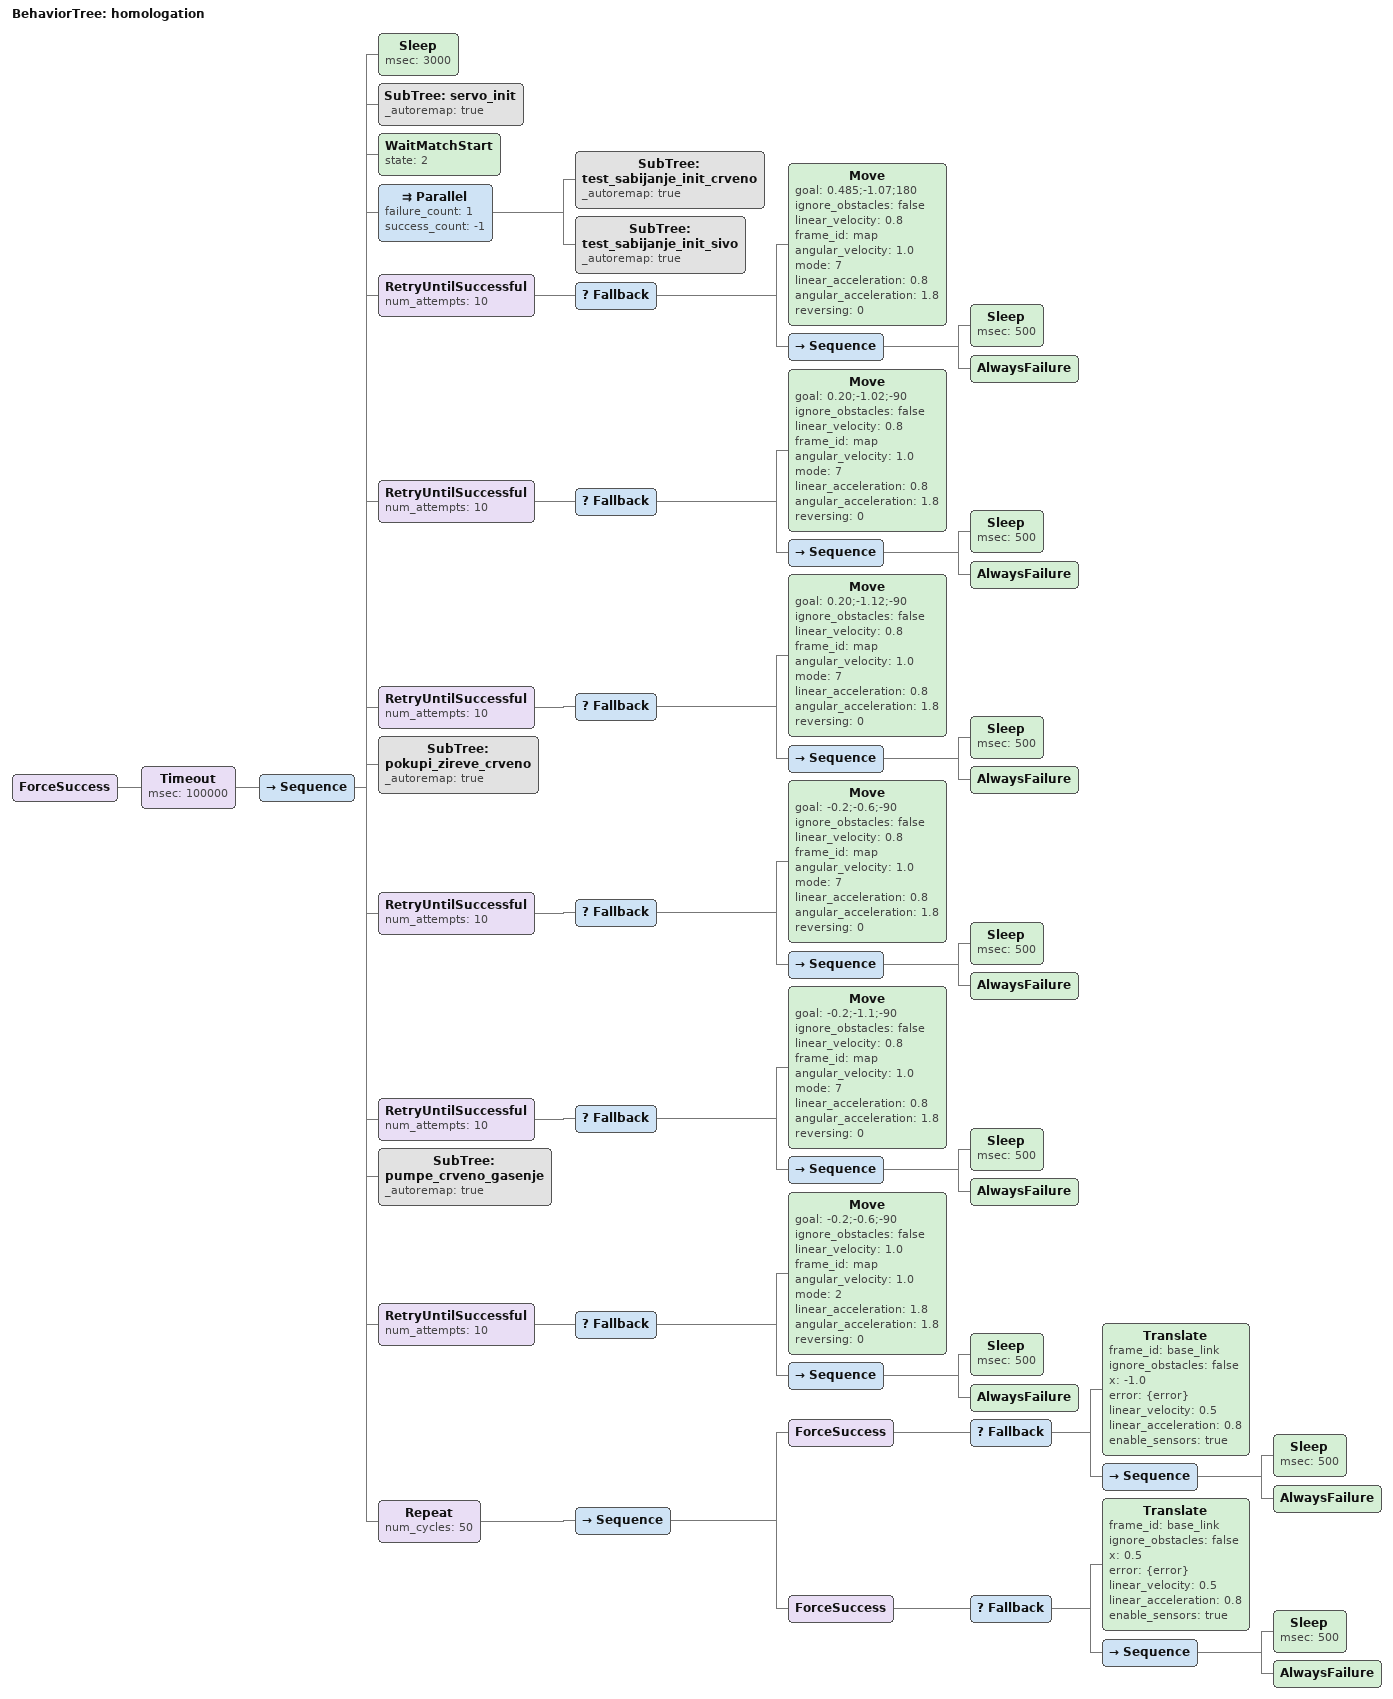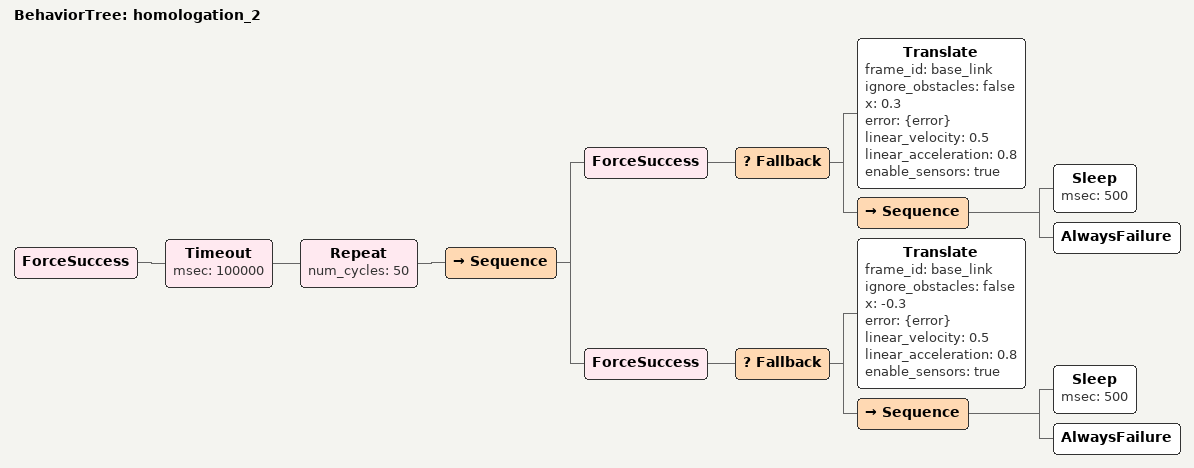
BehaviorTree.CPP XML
<?xml version="1.0" encoding="UTF-8"?>
<root BTCPP_format="4">
  <BehaviorTree ID="homologation">
    <ForceSuccess>
      <Timeout msec="100000">
        <Sequence>
          <Sleep msec="3000"/>
          <SubTree ID="servo_init"
                   _autoremap="true"/>
          <WaitMatchStart state="2"/>
          <Parallel failure_count="1"
                    success_count="-1">
            <SubTree ID="test_sabijanje_init_crveno"
                     _autoremap="true"/>
            <SubTree ID="test_sabijanje_init_sivo"
                     _autoremap="true"/>
          </Parallel>
          <RetryUntilSuccessful num_attempts="10">
            <Fallback>
              <Move goal="0.485;-1.07;180"
                    ignore_obstacles="false"
                    linear_velocity="0.8"
                    frame_id="map"
                    angular_velocity="1.0"
                    mode="7"
                    linear_acceleration="0.8"
                    angular_acceleration="1.8"
                    reversing="0"/>
              <Sequence>
                <Sleep msec="500"/>
                <AlwaysFailure/>
              </Sequence>
            </Fallback>
          </RetryUntilSuccessful>
          <RetryUntilSuccessful num_attempts="10">
            <Fallback>
              <Move goal="0.20;-1.02;-90"
                    ignore_obstacles="false"
                    linear_velocity="0.8"
                    frame_id="map"
                    angular_velocity="1.0"
                    mode="7"
                    linear_acceleration="0.8"
                    angular_acceleration="1.8"
                    reversing="0"/>
              <Sequence>
                <Sleep msec="500"/>
                <AlwaysFailure/>
              </Sequence>
            </Fallback>
          </RetryUntilSuccessful>
          <RetryUntilSuccessful num_attempts="10">
            <Fallback>
              <Move goal="0.20;-1.12;-90"
                    ignore_obstacles="false"
                    linear_velocity="0.8"
                    frame_id="map"
                    angular_velocity="1.0"
                    mode="7"
                    linear_acceleration="0.8"
                    angular_acceleration="1.8"
                    reversing="0"/>
              <Sequence>
                <Sleep msec="500"/>
                <AlwaysFailure/>
              </Sequence>
            </Fallback>
          </RetryUntilSuccessful>
          <SubTree ID="pokupi_zireve_crveno"
                   _autoremap="true"/>
          <RetryUntilSuccessful num_attempts="10">
            <Fallback>
              <Move goal="-0.2;-0.6;-90"
                    ignore_obstacles="false"
                    linear_velocity="0.8"
                    frame_id="map"
                    angular_velocity="1.0"
                    mode="7"
                    linear_acceleration="0.8"
                    angular_acceleration="1.8"
                    reversing="0"/>
              <Sequence>
                <Sleep msec="500"/>
                <AlwaysFailure/>
              </Sequence>
            </Fallback>
          </RetryUntilSuccessful>
          <RetryUntilSuccessful num_attempts="10">
            <Fallback>
              <Move goal="-0.2;-1.1;-90"
                    ignore_obstacles="false"
                    linear_velocity="0.8"
                    frame_id="map"
                    angular_velocity="1.0"
                    mode="7"
                    linear_acceleration="0.8"
                    angular_acceleration="1.8"
                    reversing="0"/>
              <Sequence>
                <Sleep msec="500"/>
                <AlwaysFailure/>
              </Sequence>
            </Fallback>
          </RetryUntilSuccessful>
          <SubTree ID="pumpe_crveno_gasenje"
                   _autoremap="true"/>
          <RetryUntilSuccessful num_attempts="10">
            <Fallback>
              <Move goal="-0.2;-0.6;-90"
                    ignore_obstacles="false"
                    linear_velocity="1.0"
                    frame_id="map"
                    angular_velocity="1.0"
                    mode="2"
                    linear_acceleration="1.8"
                    angular_acceleration="1.8"
                    reversing="0"/>
              <Sequence>
                <Sleep msec="500"/>
                <AlwaysFailure/>
              </Sequence>
            </Fallback>
          </RetryUntilSuccessful>
          <Repeat num_cycles="50">
            <Sequence>
              <ForceSuccess>
                <Fallback>
                  <Translate frame_id="base_link"
                             ignore_obstacles="false"
                             x="-1.0"
                             error="{error}"
                             linear_velocity="0.5"
                             linear_acceleration="0.8"
                             enable_sensors="true"/>
                  <Sequence>
                    <Sleep msec="500"/>
                    <AlwaysFailure/>
                  </Sequence>
                </Fallback>
              </ForceSuccess>
              <ForceSuccess>
                <Fallback>
                  <Translate frame_id="base_link"
                             ignore_obstacles="false"
                             x="0.5"
                             error="{error}"
                             linear_velocity="0.5"
                             linear_acceleration="0.8"
                             enable_sensors="true"/>
                  <Sequence>
                    <Sleep msec="500"/>
                    <AlwaysFailure/>
                  </Sequence>
                </Fallback>
              </ForceSuccess>
            </Sequence>
          </Repeat>
        </Sequence>
      </Timeout>
    </ForceSuccess>
  </BehaviorTree>

  <BehaviorTree ID="homologation_2">
    <ForceSuccess>
      <Timeout msec="100000">
        <Repeat num_cycles="50">
          <Sequence>
            <ForceSuccess>
              <Fallback>
                <Translate frame_id="base_link"
                           ignore_obstacles="false"
                           x="0.3"
                           error="{error}"
                           linear_velocity="0.5"
                           linear_acceleration="0.8"
                           enable_sensors="true"/>
                <Sequence>
                  <Sleep msec="500"/>
                  <AlwaysFailure/>
                </Sequence>
              </Fallback>
            </ForceSuccess>
            <ForceSuccess>
              <Fallback>
                <Translate frame_id="base_link"
                           ignore_obstacles="false"
                           x="-0.3"
                           error="{error}"
                           linear_velocity="0.5"
                           linear_acceleration="0.8"
                           enable_sensors="true"/>
                <Sequence>
                  <Sleep msec="500"/>
                  <AlwaysFailure/>
                </Sequence>
              </Fallback>
            </ForceSuccess>
          </Sequence>
        </Repeat>
      </Timeout>
    </ForceSuccess>
  </BehaviorTree>

</root>
